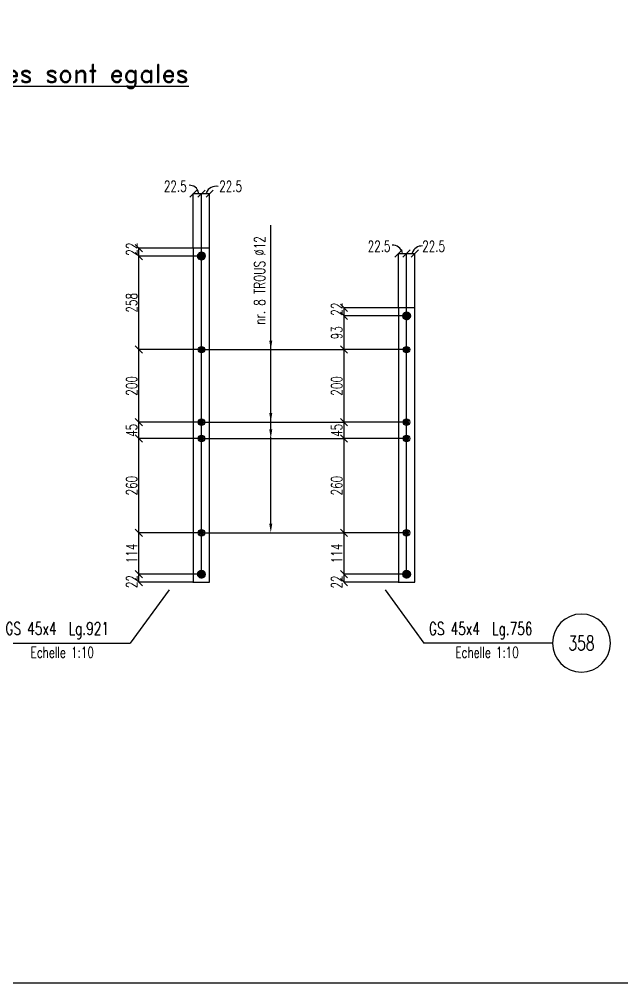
# Model space of a CAD drawing. Extents: x 142141 to 158361, y -133802 to -122322.
# Drawn here: x 147774 to 151097, y -133802 to -128490 of the extents above; entities that cross this region are included whole.
import ezdxf
from ezdxf.enums import TextEntityAlignment as Align

# ---------------------------------------------------------------- set-up
doc = ezdxf.new("R2010")
doc.units = 0
doc.header["$LTSCALE"] = 150
doc.header["$MEASUREMENT"] = 0
doc.layers.get('0').update_dxf_attribs({"linetype": 'CONTINUOUS'})
for name, color, linetype in [('BOLLINI_1', 7, 'CONTINUOUS'), ('FORI', 2, 'CONTINUOUS'), ('LINEE_PIASTRE', 2, 'CONTINUOUS'), ('LS', 7, 'CONTINUOUS'), ('PIASTRE', 5, 'CONTINUOUS'), ('TESTI_A_P', 7, 'CONTINUOUS')]:
    doc.layers.add(name, color=color, linetype=linetype)
doc.styles.add('QUOTE', font='ROMANS8.SHX', dxfattribs={"width": 0.7})
doc.styles.add('RD', font='ROMAND8.SHX', dxfattribs={"width": 0.7})
doc.styles.add('RQL', font='ROMANS8.SHX', dxfattribs={"width": 0.7})
doc.styles.add('RS', font='ROMANS8.shx', dxfattribs={"width": 0.7})
doc.styles.get("Standard").update_dxf_attribs({"font": 'ROMANS8.SHX', "width": 0.7})
doc.dimstyles.new('TRATTO', dxfattribs={"dimscale": 0, "dimtxt": 60, "dimasz": 40, "dimexe": 0, "dimexo": 0, "dimgap": 10, "dimtad": 1, "dimrnd": 0.5, "dimdsep": 46, "dimtxsty": 'RS', "dimblk1": 'OBLIQUE', "dimblk2": 'OBLIQUE', "dimsah": 1, "dimcen": 0.09, "dimclrd": 2, "dimclre": 2, "dimclrt": 7, "dimadec": 0, "dimazin": 0, "dimtfac": 1, "dimtix": 1, "dimtmove": 2, "dimatfit": 3, "dimfxl": 1, "dimtolj": 1, "dimtzin": 0, "dimarcsym": 0})

# ---------------------------------------------------------------- blocks, each defined once
blk = doc.blocks.new('MRKR_98')
blk.add_point((0, 0))
at = {"color": 7, "style": 'QUOTE', "width": 0.5, "flags": 1}
for tag, p in [('TI', (3.7, 6.8)), ('NFORI', (3.7, 5.3)), ('AUX2', (3.7, 4.9)), ('FAM', (3.7, 4.5)), ('AUX1', (3.7, 4.2)), ('COMMESSA', (3.7, 3.8)), ('SPESSORE', (3.7, 2.5)), ('SV', (3.7, 1.8)), ('QUA', (3.7, 1.1)), ('DI_S', (3.7, 6.4)), ('D_S', (3.7, 6)), ('E_S', (3.7, 5.7)), ('MD', (3.7, 3.5)), ('MP', (3.7, 3.2)), ('LARGHEZZA', (3.7, 2.8)), ('NP', (3.7, 2.1)), ('PESO', (3.7, 1.4)), ('LUN', (3.7, 0.8)), ('PROF', (3.7, 0.4)), ('POS', (3.7, 0.1))]:
    blk.add_attdef(tag, p, '', height=0.2, dxfattribs=at)
at = {"color": 7, "flags": 1}
for tag, p in [('LAV1', (5.3, 6.9)), ('LAV2', (5.3, 6.5)), ('LAV3', (5.3, 6.2)), ('LAV4', (5.3, 5.9)), ('LAV5', (5.3, 5.5)), ('LAV6', (5.3, 5.2)), ('LAV7', (5.3, 4.9)), ('LAV8', (5.3, 4.5)), ('LAV9', (5.3, 4.2)), ('LAV10', (5.3, 3.9))]:
    blk.add_attdef(tag, p, '', height=0.2, dxfattribs=at)
blk = doc.blocks.new('12')
at = {"color": 0}
for p, q in [((-1, 0.06), (-0.06, 1)), ((-1, 0.01), (-0.01, 1)), ((-1, -0.03), (0.03, 1)), ((-1, -0.07), (0.07, 1)), ((0.09, -1), (-1, 0.09)), ((0.05, -1), (-1, 0.05)), ((0, -1), (-1, 0)), ((-0.99, 0.16), (-0.16, 0.99)), ((-0.99, 0.11), (-0.11, 0.99)), ((-0.99, -0.11), (0.11, 0.99)), ((-0.99, -0.15), (0.15, 0.99)), ((0.17, -0.99), (-0.99, 0.17)), ((0.13, -0.99), (-0.99, 0.13)), ((-0.98, 0.22), (-0.22, 0.98)), ((-0.98, -0.19), (0.19, 0.98)), ((0.21, -0.98), (-0.98, 0.21)), ((-0.97, -0.23), (0.23, 0.97)), ((0.24, -0.97), (-0.97, 0.24)), ((-0.96, 0.28), (-0.28, 0.96)), ((-0.96, -0.27), (0.27, 0.96)), ((0.28, -0.96), (-0.96, 0.28)), ((-0.95, -0.3), (0.3, 0.95)), ((0.31, -0.95), (-0.95, 0.31)), ((-0.94, 0.34), (-0.34, 0.94)), ((-0.94, -0.33), (0.33, 0.94)), ((0.35, -0.94), (-0.94, 0.35)), ((-0.93, -0.37), (0.37, 0.93)), ((0.38, -0.93), (-0.93, 0.38)), ((-0.92, -0.4), (0.4, 0.92)), ((-0.91, 0.42), (-0.42, 0.91)), ((0.41, -0.91), (-0.91, 0.41)), ((-0.9, -0.43), (0.43, 0.9)), ((0.44, -0.9), (-0.9, 0.44)), ((-0.89, -0.46), (0.46, 0.89)), ((0.47, -0.88), (-0.88, 0.47)), ((-0.87, -0.49), (0.49, 0.87)), ((0.5, -0.87), (-0.87, 0.5)), ((-0.86, 0.52), (-0.52, 0.86)), ((-0.86, -0.52), (0.52, 0.86)), ((0.53, -0.85), (-0.85, 0.53)), ((-0.84, -0.54), (0.54, 0.84)), ((0.55, -0.83), (-0.83, 0.55)), ((-0.82, -0.57), (0.57, 0.82)), ((0.58, -0.81), (-0.81, 0.58)), ((-0.8, -0.6), (0.6, 0.8)), ((0.61, -0.79), (-0.79, 0.61)), ((-0.78, -0.62), (0.62, 0.78)), ((0.63, -0.78), (-0.78, 0.63)), ((-0.76, -0.65), (0.65, 0.76)), ((0.66, -0.75), (-0.75, 0.66)), ((-0.74, -0.67), (0.67, 0.74)), ((0.68, -0.73), (-0.73, 0.68)), ((-0.72, -0.69), (0.69, 0.72)), ((0.7, -0.71), (-0.71, 0.7)), ((-0.7, -0.72), (0.72, 0.7)), ((0.73, -0.69), (-0.69, 0.73)), ((0.75, -0.67), (-0.67, 0.75)), ((-0.67, -0.74), (0.74, 0.67)), ((-0.65, -0.76), (0.76, 0.65)), ((0.77, -0.64), (-0.64, 0.77)), ((-0.63, -0.78), (0.78, 0.63)), ((0.79, -0.62), (-0.62, 0.79)), ((-0.6, -0.8), (0.8, 0.6)), ((0.81, -0.59), (-0.59, 0.81)), ((-0.57, -0.82), (0.82, 0.57)), ((0.83, -0.56), (-0.56, 0.83)), ((-0.55, -0.84), (0.84, 0.55)), ((0.84, -0.54), (-0.54, 0.84)), ((-0.52, -0.85), (0.85, 0.52)), ((0.86, -0.51), (-0.51, 0.86)), ((-0.49, -0.87), (0.87, 0.49)), ((0.88, -0.48), (-0.48, 0.88)), ((-0.46, -0.89), (0.89, 0.46)), ((0.89, -0.45), (-0.45, 0.89)), ((-0.43, -0.9), (0.9, 0.43)), ((0.91, -0.42), (-0.42, 0.91)), ((-0.4, -0.92), (0.92, 0.4)), ((0.92, -0.39), (-0.39, 0.92)), ((-0.37, -0.93), (0.93, 0.37)), ((0.93, -0.36), (-0.36, 0.93)), ((-0.34, -0.94), (0.94, 0.34)), ((0.95, -0.33), (-0.33, 0.95)), ((-0.3, -0.95), (0.95, 0.3)), ((0.96, -0.29), (-0.29, 0.96)), ((-0.27, -0.96), (0.96, 0.27)), ((0.97, -0.26), (-0.26, 0.97)), ((-0.23, -0.97), (0.97, 0.23)), ((0.98, -0.22), (-0.22, 0.98)), ((-0.2, -0.98), (0.98, 0.2)), ((0.98, -0.18), (-0.18, 0.98)), ((-0.16, -0.99), (0.99, 0.16)), ((0.99, -0.14), (-0.14, 0.99)), ((-0.12, -0.99), (0.99, 0.12)), ((0.99, -0.1), (-0.1, 0.99)), ((-0.08, -1), (1, 0.08)), ((1, -0.06), (-0.06, 1)), ((-0.04, -1), (1, 0.04)), ((1, -0.02), (-0.02, 1)), ((1, 0.02), (0.02, 1)), ((1, 0.07), (0.07, 1)), ((0.99, 0.12), (0.12, 0.99)), ((0.98, 0.17), (0.17, 0.98)), ((0.97, 0.23), (0.23, 0.97)), ((0.96, 0.29), (0.29, 0.96)), ((0.93, 0.36), (0.36, 0.93)), ((0.9, 0.44), (0.44, 0.9)), ((0.84, 0.55), (0.55, 0.84)), ((-0.04, -1), (-1, -0.04)), ((-0.09, -1), (-1, -0.09)), ((-0.14, -0.99), (-0.99, -0.14)), ((-0.2, -0.98), (-0.98, -0.2)), ((-0.25, -0.97), (-0.97, -0.25)), ((-0.32, -0.95), (-0.95, -0.32)), ((-0.39, -0.92), (-0.92, -0.39)), ((-0.48, -0.88), (-0.88, -0.48)), ((-0.6, -0.8), (-0.8, -0.6)), ((0.01, -1), (1, -0.01)), ((0.05, -1), (1, -0.05)), ((0.1, -0.99), (0.99, -0.1)), ((0.15, -0.99), (0.99, -0.15)), ((0.21, -0.98), (0.98, -0.21)), ((0.27, -0.96), (0.96, -0.27)), ((0.33, -0.94), (0.94, -0.33)), ((0.41, -0.91), (0.91, -0.41)), ((0.5, -0.87), (0.87, -0.5)), ((0.66, -0.75), (0.75, -0.66))]:
    blk.add_line(p, q, dxfattribs=at)
blk.add_circle((0, 0), 1)
blk = doc.blocks.new('_OBLIQUE')
at = {"color": 0, "linetype": 'ByBlock'}
blk.add_line((-0.5, -0.5), (0.5, 0.5), dxfattribs=at)
blk = doc.blocks.new('*D115')
at = {"layer": 'LS', "color": 2, "lineweight": -2, "transparency": 16777216}
for p, q in [((148779, -131550), (148434, -131550)), ((148434, -131593.9), (148434, -131550)), ((148734, -131593.9), (148434, -131593.9))]:
    blk.add_line(p, q, dxfattribs=at)
at = {"layer": 'LS', "color": 2, "lineweight": -2, "transparency": 16777216, "xscale": 40, "yscale": 40, "zscale": 40}
for p, rotation in [((148434, -131550), 90), ((148434, -131593.9), 270)]:
    blk.add_blockref('_OBLIQUE', p, dxfattribs=dict(at, rotation=rotation))
at = {"layer": 'LS', "color": 7, "transparency": 16777216, "insert": (148394, -131590.7), "char_height": 60, "attachment_point": 5, "rotation": 90, "style": 'RS'}
blk.add_mtext('\\A1;22', dxfattribs=at)
blk = doc.blocks.new('*D116')
at = {"layer": 'LS', "color": 2, "lineweight": -2, "transparency": 16777216}
for p, q in [((148779, -131321.7), (148434, -131321.7)), ((148434, -131550), (148434, -131321.7)), ((148779, -131550), (148434, -131550))]:
    blk.add_line(p, q, dxfattribs=at)
at = {"layer": 'LS', "color": 2, "lineweight": -2, "transparency": 16777216, "xscale": 40, "yscale": 40, "zscale": 40}
for p, rotation in [((148434, -131321.7), 90), ((148434, -131550), 270)]:
    blk.add_blockref('_OBLIQUE', p, dxfattribs=dict(at, rotation=rotation))
at = {"layer": 'LS', "color": 7, "transparency": 16777216, "insert": (148394, -131435.8), "char_height": 60, "attachment_point": 5, "rotation": 90, "style": 'RS'}
blk.add_mtext('\\A1;114', dxfattribs=at)
blk = doc.blocks.new('*D117')
at = {"layer": 'LS', "color": 2, "lineweight": -2, "transparency": 16777216}
for p, q in [((148779, -130801.7), (148434, -130801.7)), ((148434, -131321.7), (148434, -130801.7)), ((148779, -131321.7), (148434, -131321.7))]:
    blk.add_line(p, q, dxfattribs=at)
at = {"layer": 'LS', "color": 2, "lineweight": -2, "transparency": 16777216, "xscale": 40, "yscale": 40, "zscale": 40}
for p, rotation in [((148434, -130801.7), 90), ((148434, -131321.7), 270)]:
    blk.add_blockref('_OBLIQUE', p, dxfattribs=dict(at, rotation=rotation))
at = {"layer": 'LS', "color": 7, "transparency": 16777216, "insert": (148394, -131061.7), "char_height": 60, "attachment_point": 5, "rotation": 90, "style": 'RS'}
blk.add_mtext('\\A1;260', dxfattribs=at)
blk = doc.blocks.new('*D118')
at = {"layer": 'LS', "color": 2, "lineweight": -2, "transparency": 16777216}
for p, q in [((148779, -130711.7), (148434, -130711.7)), ((148434, -130801.7), (148434, -130711.7)), ((148779, -130801.7), (148434, -130801.7))]:
    blk.add_line(p, q, dxfattribs=at)
at = {"layer": 'LS', "color": 2, "lineweight": -2, "transparency": 16777216, "xscale": 40, "yscale": 40, "zscale": 40}
for p, rotation in [((148434, -130711.7), 90), ((148434, -130801.7), 270)]:
    blk.add_blockref('_OBLIQUE', p, dxfattribs=dict(at, rotation=rotation))
at = {"layer": 'LS', "color": 7, "transparency": 16777216, "insert": (148394, -130756.7), "char_height": 60, "attachment_point": 5, "rotation": 90, "style": 'RS'}
blk.add_mtext('\\A1;45', dxfattribs=at)
blk = doc.blocks.new('*D119')
at = {"layer": 'LS', "color": 2, "lineweight": -2, "transparency": 16777216}
for p, q in [((148779, -130311.7), (148434, -130311.7)), ((148434, -130711.7), (148434, -130311.7)), ((148779, -130711.7), (148434, -130711.7))]:
    blk.add_line(p, q, dxfattribs=at)
at = {"layer": 'LS', "color": 2, "lineweight": -2, "transparency": 16777216, "xscale": 40, "yscale": 40, "zscale": 40}
for p, rotation in [((148434, -130311.7), 90), ((148434, -130711.7), 270)]:
    blk.add_blockref('_OBLIQUE', p, dxfattribs=dict(at, rotation=rotation))
at = {"layer": 'LS', "color": 7, "transparency": 16777216, "insert": (148394, -130511.7), "char_height": 60, "attachment_point": 5, "rotation": 90, "style": 'RS'}
blk.add_mtext('\\A1;200', dxfattribs=at)
blk = doc.blocks.new('*D120')
at = {"layer": 'LS', "color": 2, "lineweight": -2, "transparency": 16777216}
for p, q in [((148779, -129795.9), (148434, -129795.9)), ((148434, -130311.7), (148434, -129795.9)), ((148779, -130311.7), (148434, -130311.7))]:
    blk.add_line(p, q, dxfattribs=at)
at = {"layer": 'LS', "color": 2, "lineweight": -2, "transparency": 16777216, "xscale": 40, "yscale": 40, "zscale": 40}
for p, rotation in [((148434, -129795.9), 90), ((148434, -130311.7), 270)]:
    blk.add_blockref('_OBLIQUE', p, dxfattribs=dict(at, rotation=rotation))
at = {"layer": 'LS', "color": 7, "transparency": 16777216, "insert": (148394, -130053.8), "char_height": 60, "attachment_point": 5, "rotation": 90, "style": 'RS'}
blk.add_mtext('\\A1;258', dxfattribs=at)
blk = doc.blocks.new('*D121')
at = {"layer": 'LS', "color": 2, "lineweight": -2, "transparency": 16777216}
for p, q in [((148734, -129751.9), (148434, -129751.9)), ((148434, -129795.9), (148434, -129751.9)), ((148779, -129795.9), (148434, -129795.9))]:
    blk.add_line(p, q, dxfattribs=at)
at = {"layer": 'LS', "color": 2, "lineweight": -2, "transparency": 16777216, "xscale": 40, "yscale": 40, "zscale": 40}
for p, rotation in [((148434, -129751.9), 90), ((148434, -129795.9), 270)]:
    blk.add_blockref('_OBLIQUE', p, dxfattribs=dict(at, rotation=rotation))
at = {"layer": 'LS', "color": 7, "transparency": 16777216, "insert": (148394, -129757.8), "char_height": 60, "attachment_point": 5, "rotation": 90, "style": 'RS'}
blk.add_mtext('\\A1;22', dxfattribs=at)
blk = doc.blocks.new('*D122')
at = {"layer": 'LS', "color": 2, "lineweight": -2, "transparency": 16777216}
for p, q in [((148734, -129751.9), (148734, -129451.9)), ((148734, -129451.9), (148779, -129451.9)), ((148779, -129795.9), (148779, -129451.9))]:
    blk.add_line(p, q, dxfattribs=at)
at = {"layer": 'LS', "color": 2, "lineweight": -2, "transparency": 16777216, "xscale": 40, "yscale": 40, "zscale": 40, "rotation": 180}
blk.add_blockref('_OBLIQUE', (148734, -129451.9), dxfattribs=at)
at = {"layer": 'LS', "color": 2, "lineweight": -2, "transparency": 16777216, "xscale": 40, "yscale": 40, "zscale": 40}
blk.add_blockref('_OBLIQUE', (148779, -129451.9), dxfattribs=at)
at = {"layer": 'LS', "color": 7, "transparency": 16777216, "insert": (148634.4, -129411.9), "char_height": 60, "attachment_point": 5, "style": 'RS'}
blk.add_mtext('\\A1;22.5', dxfattribs=at)
blk = doc.blocks.new('*D123')
at = {"layer": 'LS', "color": 2, "lineweight": -2, "transparency": 16777216}
for p, q in [((148779, -129795.9), (148779, -129451.9)), ((148779, -129451.9), (148824, -129451.9)), ((148824, -129751.9), (148824, -129451.9))]:
    blk.add_line(p, q, dxfattribs=at)
at = {"layer": 'LS', "color": 2, "lineweight": -2, "transparency": 16777216, "xscale": 40, "yscale": 40, "zscale": 40, "rotation": 180}
blk.add_blockref('_OBLIQUE', (148779, -129451.9), dxfattribs=at)
at = {"layer": 'LS', "color": 2, "lineweight": -2, "transparency": 16777216, "xscale": 40, "yscale": 40, "zscale": 40}
blk.add_blockref('_OBLIQUE', (148824, -129451.9), dxfattribs=at)
at = {"layer": 'LS', "color": 7, "transparency": 16777216, "insert": (148939.8, -129411.9), "char_height": 60, "attachment_point": 5, "style": 'RS'}
blk.add_mtext('\\A1;22.5', dxfattribs=at)
blk = doc.blocks.new('*D124')
at = {"layer": 'LS', "color": 2, "lineweight": -2, "transparency": 16777216}
for p, q in [((149910.2, -131550), (149565.2, -131550)), ((149565.2, -131594), (149565.2, -131550)), ((149865.2, -131594), (149565.2, -131594))]:
    blk.add_line(p, q, dxfattribs=at)
at = {"layer": 'LS', "color": 2, "lineweight": -2, "transparency": 16777216, "xscale": 40, "yscale": 40, "zscale": 40}
for p, rotation in [((149565.2, -131550), 90), ((149565.2, -131594), 270)]:
    blk.add_blockref('_OBLIQUE', p, dxfattribs=dict(at, rotation=rotation))
at = {"layer": 'LS', "color": 7, "transparency": 16777216, "insert": (149525.2, -131593.2), "char_height": 60, "attachment_point": 5, "rotation": 90, "style": 'RS'}
blk.add_mtext('\\A1;22', dxfattribs=at)
blk = doc.blocks.new('*D125')
at = {"layer": 'LS', "color": 2, "lineweight": -2, "transparency": 16777216}
for p, q in [((149910.2, -131321.7), (149565.2, -131321.7)), ((149565.2, -131550), (149565.2, -131321.7)), ((149910.2, -131550), (149565.2, -131550))]:
    blk.add_line(p, q, dxfattribs=at)
at = {"layer": 'LS', "color": 2, "lineweight": -2, "transparency": 16777216, "xscale": 40, "yscale": 40, "zscale": 40}
for p, rotation in [((149565.2, -131321.7), 90), ((149565.2, -131550), 270)]:
    blk.add_blockref('_OBLIQUE', p, dxfattribs=dict(at, rotation=rotation))
at = {"layer": 'LS', "color": 7, "transparency": 16777216, "insert": (149525.2, -131435.8), "char_height": 60, "attachment_point": 5, "rotation": 90, "style": 'RS'}
blk.add_mtext('\\A1;114', dxfattribs=at)
blk = doc.blocks.new('*D126')
at = {"layer": 'LS', "color": 2, "lineweight": -2, "transparency": 16777216}
for p, q in [((149910.2, -130801.7), (149565.2, -130801.7)), ((149565.2, -131321.7), (149565.2, -130801.7)), ((149910.2, -131321.7), (149565.2, -131321.7))]:
    blk.add_line(p, q, dxfattribs=at)
at = {"layer": 'LS', "color": 2, "lineweight": -2, "transparency": 16777216, "xscale": 40, "yscale": 40, "zscale": 40}
for p, rotation in [((149565.2, -130801.7), 90), ((149565.2, -131321.7), 270)]:
    blk.add_blockref('_OBLIQUE', p, dxfattribs=dict(at, rotation=rotation))
at = {"layer": 'LS', "color": 7, "transparency": 16777216, "insert": (149525.2, -131061.7), "char_height": 60, "attachment_point": 5, "rotation": 90, "style": 'RS'}
blk.add_mtext('\\A1;260', dxfattribs=at)
blk = doc.blocks.new('*D127')
at = {"layer": 'LS', "color": 2, "lineweight": -2, "transparency": 16777216}
for p, q in [((149910.2, -130711.7), (149565.2, -130711.7)), ((149565.2, -130801.7), (149565.2, -130711.7)), ((149910.2, -130801.7), (149565.2, -130801.7))]:
    blk.add_line(p, q, dxfattribs=at)
at = {"layer": 'LS', "color": 2, "lineweight": -2, "transparency": 16777216, "xscale": 40, "yscale": 40, "zscale": 40}
for p, rotation in [((149565.2, -130711.7), 90), ((149565.2, -130801.7), 270)]:
    blk.add_blockref('_OBLIQUE', p, dxfattribs=dict(at, rotation=rotation))
at = {"layer": 'LS', "color": 7, "transparency": 16777216, "insert": (149525.2, -130756.7), "char_height": 60, "attachment_point": 5, "rotation": 90, "style": 'RS'}
blk.add_mtext('\\A1;45', dxfattribs=at)
blk = doc.blocks.new('*D128')
at = {"layer": 'LS', "color": 2, "lineweight": -2, "transparency": 16777216}
for p, q in [((149910.2, -130311.7), (149565.2, -130311.7)), ((149565.2, -130711.7), (149565.2, -130311.7)), ((149910.2, -130711.7), (149565.2, -130711.7))]:
    blk.add_line(p, q, dxfattribs=at)
at = {"layer": 'LS', "color": 2, "lineweight": -2, "transparency": 16777216, "xscale": 40, "yscale": 40, "zscale": 40}
for p, rotation in [((149565.2, -130311.7), 90), ((149565.2, -130711.7), 270)]:
    blk.add_blockref('_OBLIQUE', p, dxfattribs=dict(at, rotation=rotation))
at = {"layer": 'LS', "color": 7, "transparency": 16777216, "insert": (149525.2, -130511.7), "char_height": 60, "attachment_point": 5, "rotation": 90, "style": 'RS'}
blk.add_mtext('\\A1;200', dxfattribs=at)
blk = doc.blocks.new('*D129')
at = {"layer": 'LS', "color": 2, "lineweight": -2, "transparency": 16777216}
for p, q in [((149910.2, -130126.1), (149565.2, -130126.1)), ((149565.2, -130311.7), (149565.2, -130126.1)), ((149910.2, -130311.7), (149565.2, -130311.7))]:
    blk.add_line(p, q, dxfattribs=at)
at = {"layer": 'LS', "color": 2, "lineweight": -2, "transparency": 16777216, "xscale": 40, "yscale": 40, "zscale": 40}
for p, rotation in [((149565.2, -130126.1), 90), ((149565.2, -130311.7), 270)]:
    blk.add_blockref('_OBLIQUE', p, dxfattribs=dict(at, rotation=rotation))
at = {"layer": 'LS', "color": 7, "transparency": 16777216, "insert": (149525.2, -130218.9), "char_height": 60, "attachment_point": 5, "rotation": 90, "style": 'RS'}
blk.add_mtext('\\A1;93', dxfattribs=at)
blk = doc.blocks.new('*D130')
at = {"layer": 'LS', "color": 2, "lineweight": -2, "transparency": 16777216}
for p, q in [((149865.2, -130082), (149565.2, -130082)), ((149565.2, -130126.1), (149565.2, -130082)), ((149910.2, -130126.1), (149565.2, -130126.1))]:
    blk.add_line(p, q, dxfattribs=at)
at = {"layer": 'LS', "color": 2, "lineweight": -2, "transparency": 16777216, "xscale": 40, "yscale": 40, "zscale": 40}
for p, rotation in [((149565.2, -130082), 90), ((149565.2, -130126.1), 270)]:
    blk.add_blockref('_OBLIQUE', p, dxfattribs=dict(at, rotation=rotation))
at = {"layer": 'LS', "color": 7, "transparency": 16777216, "insert": (149525.2, -130088.9), "char_height": 60, "attachment_point": 5, "rotation": 90, "style": 'RS'}
blk.add_mtext('\\A1;22', dxfattribs=at)
blk = doc.blocks.new('*D131')
at = {"layer": 'LS', "color": 2, "lineweight": -2, "transparency": 16777216}
for p, q in [((149865.2, -130082), (149865.2, -129782)), ((149865.2, -129782), (149910.2, -129782)), ((149910.2, -130126.1), (149910.2, -129782))]:
    blk.add_line(p, q, dxfattribs=at)
at = {"layer": 'LS', "color": 2, "lineweight": -2, "transparency": 16777216, "xscale": 40, "yscale": 40, "zscale": 40, "rotation": 180}
blk.add_blockref('_OBLIQUE', (149865.2, -129782), dxfattribs=at)
at = {"layer": 'LS', "color": 2, "lineweight": -2, "transparency": 16777216, "xscale": 40, "yscale": 40, "zscale": 40}
blk.add_blockref('_OBLIQUE', (149910.2, -129782), dxfattribs=at)
at = {"layer": 'LS', "color": 7, "transparency": 16777216, "insert": (149758.9, -129742), "char_height": 60, "attachment_point": 5, "style": 'RS'}
blk.add_mtext('\\A1;22.5', dxfattribs=at)
blk = doc.blocks.new('*D132')
at = {"layer": 'LS', "color": 2, "lineweight": -2, "transparency": 16777216}
for p, q in [((149910.2, -130126.1), (149910.2, -129782)), ((149910.2, -129782), (149955.2, -129782)), ((149955.2, -130082), (149955.2, -129782))]:
    blk.add_line(p, q, dxfattribs=at)
at = {"layer": 'LS', "color": 2, "lineweight": -2, "transparency": 16777216, "xscale": 40, "yscale": 40, "zscale": 40, "rotation": 180}
blk.add_blockref('_OBLIQUE', (149910.2, -129782), dxfattribs=at)
at = {"layer": 'LS', "color": 2, "lineweight": -2, "transparency": 16777216, "xscale": 40, "yscale": 40, "zscale": 40}
blk.add_blockref('_OBLIQUE', (149955.2, -129782), dxfattribs=at)
at = {"layer": 'LS', "color": 7, "transparency": 16777216, "insert": (150059.4, -129742), "char_height": 60, "attachment_point": 5, "style": 'RS'}
blk.add_mtext('\\A1;22.5', dxfattribs=at)
blk = doc.blocks.new('xxx')
blk.add_circle((0, 0), 8)
at = {"color": 3, "style": 'RQL', "width": 0.7}
blk.add_attdef('POS', text='', height=4, dxfattribs=at).set_placement((0, 0), align=Align.MIDDLE)
at = {"style": 'RQL', "width": 0.7, "flags": 1}
for tag, p in [('POS1', (-0.39, -5.42)), ('TIPO', (-0.39, -8.66))]:
    blk.add_attdef(tag, p, '', height=2, dxfattribs=at)

msp = doc.modelspace()

# ---------------------------------------------------------------- linework, layer by layer
at = {"layer": 'LINEE_PIASTRE'}
for p, q in [((148824.037, -129751.94), (148734.037, -129751.94)), ((148734.037, -129751.94), (148734.037, -131593.94)), ((148824.037, -131593.94), (148824.037, -129751.94)), ((149955.232, -130082.049), (149865.232, -130082.049)), ((149865.232, -130082.049), (149865.232, -131594.049)), ((149955.232, -131594.049), (149955.232, -130082.049)), ((148734.037, -131593.94), (148824.037, -131593.94)), ((149865.232, -131594.049), (149955.232, -131594.049))]:
    msp.add_line(p, q, dxfattribs=at)
at = {"layer": 'LS', "color": 6}
for p, q in [((148779.037, -131549.996), (148779.037, -129798.514)), ((149910.232, -131549.996), (149910.232, -130126.101)), ((147677.2, -131929.866), (148386.531, -131929.866)), ((150715.023, -131929.866), (150005.692, -131929.866))]:
    msp.add_line(p, q, dxfattribs=at)
at = {"layer": 'LS', "color": 2}
for p, q in [((148779.037, -130311.687), (149565.232, -130311.688)), ((148779.037, -130711.687), (149565.232, -130711.688)), ((148779.037, -130801.687), (149565.232, -130801.688)), ((148779.037, -131321.687), (149565.232, -131321.688))]:
    msp.add_line(p, q, dxfattribs=at)
at = {"layer": 'LS', "color": 8}
msp.add_lwpolyline([(142140.931, -122322.455), (142140.931, -133802.455), (154860.931, -133802.455), (154860.931, -132202.455), (158360.931, -132202.455), (158360.931, -122322.455), (142140.931, -122322.455)], close=True, dxfattribs=at)
at = {"layer": 'LS', "color": 2}
for points in [[(149161.268, -130261.688), (149161.268, -129626.501)], [(149161.268, -130661.688), (149161.268, -130182.03)], [(149161.268, -130751.688), (149161.268, -130272.03)], [(149161.268, -131271.688), (149161.268, -130792.03)]]:
    msp.add_lwpolyline(points, dxfattribs=at)
at = {"layer": 'LS', "color": 6}
for points in [[(148600.649, -131636.789), (148386.531, -131929.866)], [(149791.575, -131636.789), (150005.692, -131929.866)]]:
    msp.add_lwpolyline(points, dxfattribs=at)
at = {"layer": 'LS', "color": 7}
for centre in [(148779.037, -130311.687), (149910.232, -130311.688), (148779.037, -130711.687), (149910.232, -130711.688), (148779.037, -130801.687), (149910.232, -130801.688), (148779.037, -131321.687), (149910.232, -131321.688)]:
    msp.add_circle(centre, 17.5, dxfattribs=at)
at = {"layer": 'LS', "color": 6}
for centre, radius, start, end in [((148713.915, -129455.135), 49.352, 10.004721, 94.240637), ((148860.04, -129470.829), 59.879, 79.916727, 156.091523), ((149831.325, -129792.804), 57.547, 14.482723, 91.361128), ((149994.205, -129795.797), 55.488, 85.448769, 162.683388)]:
    msp.add_arc(centre, radius, start, end, dxfattribs=at)
at = {"layer": 'LS', "color": 2}
for points in [[(149169.601, -130261.688), (149161.268, -130311.688), (149152.935, -130261.688)], [(149169.601, -130661.688), (149161.268, -130711.688), (149152.935, -130661.688)], [(149169.601, -130751.688), (149161.268, -130801.688), (149152.935, -130751.688)], [(149169.601, -131271.688), (149161.268, -131321.688), (149152.935, -131271.688)]]:
    msp.add_solid(points, dxfattribs=at)

# ---------------------------------------------------------------- block references
at = {"layer": 'BOLLINI_1'}
ref = msp.add_blockref('xxx', (150875.023, -131929.866), dxfattribs=dict(at, xscale=-20, yscale=20, zscale=20))
ref.add_attrib('POS', '358', dxfattribs={"layer": '0', "color": 3, "height": 80, "style": 'RQL', "width": 0.7}).set_placement((150875.023, -131929.866), align=Align.MIDDLE)
at = {"layer": 'FORI', "xscale": 21, "yscale": 21, "zscale": 21}
for p in [(148779.037, -129795.884), (149910.232, -130126.101), (148779.037, -131549.996), (149910.232, -131549.996)]:
    msp.add_blockref('12', p, dxfattribs=at)
at = {"layer": 'FORI'}
for p, xscale, yscale, zscale, rotation in [((148779.037, -130311.687), 10.50000000000001, 10.50000000000001, 10.50000000000001, 8.850037192632984), ((149910.232, -130311.688), 10.5, 10.5, 10.5, 346.4389755388383), ((148779.037, -130711.687), 10.5, 10.5, 10.5, 26.24763031793627), ((149910.232, -130711.688), 10.5, 10.5, 10.5, 18.89040770868299), ((148779.037, -130801.687), 10.5, 10.5, 10.5, 22.21216985858095), ((149910.232, -130801.688), 10.5, 10.5, 10.5, 342.0403947951172), ((148779.037, -131321.687), 10.5, 10.5, 10.5, 23.69975961644455), ((149910.232, -131321.688), 10.5, 10.5, 10.5, 23.04425453013382)]:
    msp.add_blockref('12', p, dxfattribs=dict(at, xscale=xscale, yscale=yscale, zscale=zscale, rotation=rotation))
at = {"layer": 'PIASTRE'}
ref = msp.add_blockref('MRKR_98', (148734.037, -131593.94), dxfattribs=dict(at, xscale=2, yscale=2, zscale=2))
ref.add_attrib('PROF', 'GS 45x4  Lg.921', (147697.836, -131884.296), dxfattribs={"layer": '0', "color": 2, "height": 70, "style": 'QUOTE', "width": 0.7})
ref = msp.add_blockref('MRKR_98', (149865.232, -131594.049), dxfattribs=dict(at, xscale=2, yscale=2, zscale=2))
ref.add_attrib('PROF', 'GS 45x4  Lg.756', (150033.388, -131884.927), dxfattribs={"layer": '0', "color": 2, "height": 70, "style": 'QUOTE', "width": 0.7})

# ---------------------------------------------------------------- texts
at = {"layer": 'LS', "color": 3, "style": 'RD'}
msp.add_text('%%UTous les faces sont egales', height=100, dxfattribs=at).set_placement((147772.422, -128806.355), align=Align.MIDDLE)
at = {"layer": 'LS', "color": 7, "style": 'RS', "width": 0.7}
for p in [(147836.501, -132011.188), (150179.723, -132011.188)]:
    msp.add_text('Echelle 1:10', height=60, dxfattribs=at).set_placement(p)
at = {"layer": 'TESTI_A_P', "style": 'RS', "width": 0.7}
msp.add_text('nr. 8 TROUS %%C12 ', height=60, rotation=90, dxfattribs=at).set_placement((149129.743, -130174.223))

# ---------------------------------------------------------------- dimensions: what is measured, and where the dimension line sits
at = {"layer": 'LS'}
for base, p1, p2, picture, middle in [((148779.037, -129451.94), (148734.037, -129751.94), (148779.037, -129795.884), '*D122', (148634.438, -129411.94)), ((148824.037, -129451.94), (148779.037, -129795.884), (148824.037, -129751.94), '*D123', (148939.795, -129411.94)), ((149910.232, -129782.049), (149865.232, -130082.049), (149910.232, -130126.101), '*D131', (149758.937, -129742.049)), ((149955.232, -129782.049), (149910.232, -130126.101), (149955.232, -130082.049), '*D132', (150059.446, -129742.049))]:
    dim = msp.add_linear_dim(base=base, p1=p1, p2=p2, text='22.5', dimstyle='TRATTO', override={"dimscale": 1}, dxfattribs=at)
    dim.commit()
    dim.dimension.update_dxf_attribs({"geometry": picture, "text_midpoint": middle, "dimtype": 160})
for base, p1, p2, picture, middle in [((148434.037, -129751.94), (148779.037, -129795.884), (148734.037, -129751.94), '*D121', (148394.037, -129757.815)), ((149565.232, -130082.049), (149910.232, -130126.101), (149865.232, -130082.049), '*D130', (149525.232, -130088.916)), ((148434.037, -131549.996), (148734.037, -131593.94), (148779.037, -131549.996), '*D115', (148394.037, -131590.72)), ((149565.232, -131549.996), (149865.232, -131594.049), (149910.232, -131549.996), '*D124', (149525.232, -131593.22))]:
    dim = msp.add_linear_dim(base=base, p1=p1, p2=p2, angle=90, text='22', dimstyle='TRATTO', override={"dimscale": 1}, dxfattribs=at)
    dim.commit()
    dim.dimension.update_dxf_attribs({"geometry": picture, "text_midpoint": middle, "dimtype": 160})
for base, p1, p2, text, picture, middle in [((148434.037, -129795.884), (148779.037, -130311.687), (148779.037, -129795.884), '258', '*D120', (148394.037, -130053.785)), ((149565.232, -130126.101), (149910.232, -130311.688), (149910.232, -130126.101), '93', '*D129', (149525.232, -130218.894)), ((148434.037, -130311.687), (148779.037, -130711.687), (148779.037, -130311.687), '200', '*D119', (148394.037, -130511.687)), ((149565.232, -130311.688), (149910.232, -130711.688), (149910.232, -130311.688), '200', '*D128', (149525.232, -130511.688)), ((148434.037, -130711.687), (148779.037, -130801.687), (148779.037, -130711.687), '45', '*D118', (148394.037, -130756.687)), ((149565.232, -130711.688), (149910.232, -130801.688), (149910.232, -130711.688), '45', '*D127', (149525.232, -130756.688)), ((148434.037, -130801.687), (148779.037, -131321.687), (148779.037, -130801.687), '260', '*D117', (148394.037, -131061.687)), ((149565.232, -130801.688), (149910.232, -131321.688), (149910.232, -130801.688), '260', '*D126', (149525.232, -131061.688)), ((148434.037, -131321.687), (148779.037, -131549.996), (148779.037, -131321.687), '114', '*D116', (148394.037, -131435.842)), ((149565.232, -131321.688), (149910.232, -131549.996), (149910.232, -131321.688), '114', '*D125', (149525.232, -131435.842))]:
    dim = msp.add_linear_dim(base=base, p1=p1, p2=p2, angle=90, text=text, dimstyle='TRATTO', override={"dimscale": 1}, dxfattribs=at)
    dim.commit()
    dim.dimension.update_dxf_attribs({"geometry": picture, "text_midpoint": middle})

doc.saveas('drawing.dxf')
